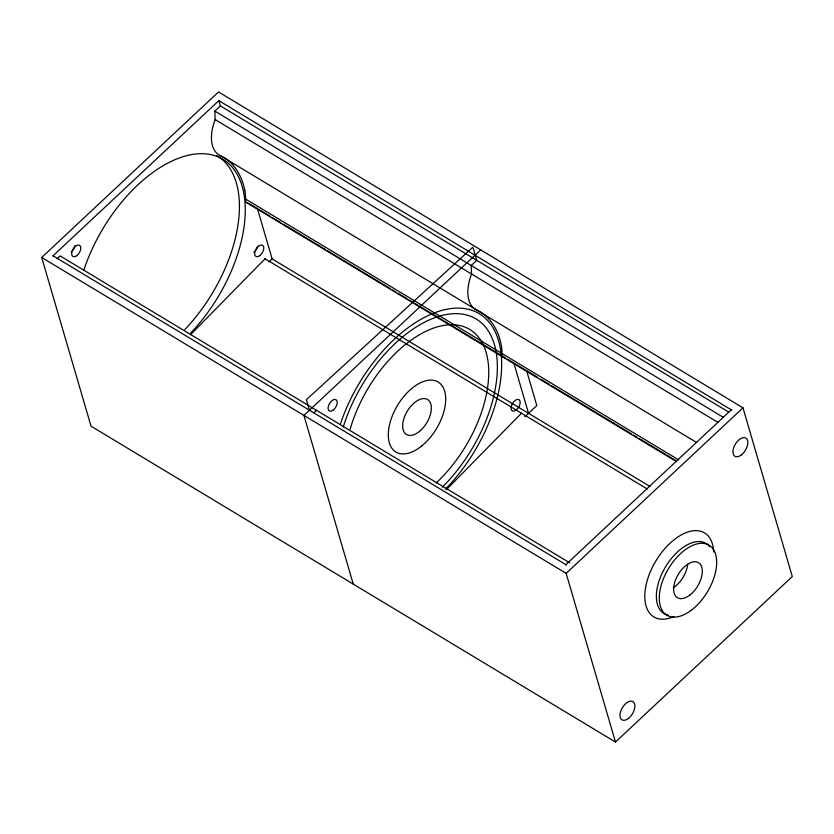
<?xml version="1.0" encoding="UTF-8"?>
<svg xmlns="http://www.w3.org/2000/svg" width="834" height="834" viewBox="0 0 834 834"><rect width="100%" height="100%" fill="white"/><g stroke="black" fill="none" stroke-linecap="round" stroke-linejoin="round"><path stroke-width="1.25" d="M244.789 190.444A47.288 26.24 -58.9 0 1 245.54 199.003L245.769 201.328A7.756 4.306 -58.9 0 0 246.499 202.568L676.53 461.64M190.506 334.747L265.066 258.79L647.455 489.11M446.451 489.631L521.469 413.226M41.7 257.466L218.518 91.959L742.969 407.826L792.3 576.534L615.482 742.041L91.031 426.174L41.7 257.466L566.15 573.344L615.482 742.041M53.24 256.465L53.053 255.809L218.821 100.633L731.804 410.151M57.014 258.811L60.121 255.902L569.601 562.762M696.578 442.468L220.249 155.572A40.887 22.685 -58.9 0 1 215.151 119.554L214.828 111.078L220.353 105.908L218.821 100.633M269.028 261.803L272.134 258.894L257.664 209.407M480.738 249.887L303.93 415.405L353.262 584.113M313.761 412.924L316.524 410.338M524.847 416.771L536.815 405.564L526.692 370.921M566.046 565.316L565.848 564.66L731.616 409.494M566.15 573.344L742.969 407.826M248.876 203.444L247.344 203.142M220.249 155.572C233.979 161.775 242.068 176.11 244.821 190.413M220.353 105.908L728.739 412.1M214.828 111.078L723.214 417.271M215.151 119.554L718.001 422.421M245.509 199.024L678.74 459.951M249.981 204.101L269.872 216.089M272.082 217.413L280.922 222.741M283.143 224.075L325.135 249.366M327.345 250.7L390.343 288.637M392.553 289.971L395.869 291.973M398.079 293.297L406.919 298.624M409.129 299.959L412.444 301.95M414.654 303.284L441.176 319.255M442.281 319.922L473.232 338.562M474.337 339.229L505.279 357.869L502.892 356.994A7.756 4.306 -58.9 0 1 502.172 355.753L501.912 353.449A47.288 26.24 -58.9 0 0 501.192 344.869C498.513 330.545 490.361 316.211 476.652 310.008A40.887 22.685 -58.9 0 1 471.554 273.99L471.231 265.504L476.756 260.333L472.899 247.156L306.37 399.694L309.57 410.641M507.489 359.193L537.325 377.166M540.64 379.168L549.481 384.495M551.691 385.819L631.265 433.753M633.475 435.077L636.79 437.079M639 438.413L665.532 454.384M666.637 455.051L675.477 460.378M272.134 258.894L650.103 486.545M53.053 255.809L565.848 564.66M513.994 363.614L528.61 413.591M265.066 258.79L265.358 259.781M216.725 155.583A120.607 66.928 -58.9 0 1 184.741 329.649M83.713 270.55A120.607 66.928 -58.9 0 1 222.438 159.023A120.607 66.928 -58.9 0 1 190.569 333.162M687.664 564.253A20.443 11.342 -58.9 0 1 673.309 587.657M668.451 615.138A40.887 22.685 -58.9 0 1 665.699 566.609A40.887 22.685 -58.9 0 1 709.838 546.76M673.924 616.576A49.06 27.23 -58.9 0 1 644.943 592.776A49.06 27.23 -58.9 0 1 680.064 535.616A49.06 27.23 -58.9 0 1 713.623 551.983M74.914 245.634A6.536 3.628 -58.9 0 1 71.244 251.941M257.769 246.176A6.536 3.628 -58.9 0 1 253.797 252.222M340.512 423.735A120.607 66.928 -58.9 0 1 479.706 313.97A120.607 66.928 -58.9 0 1 445.492 489.12M343.222 427.071A114.477 63.53 -58.9 0 1 476.193 319.015A114.477 63.53 -58.9 0 1 442.239 487.275M350.155 429.27A102.217 56.722 -58.9 0 1 470.136 329.691A102.217 56.722 -58.9 0 1 436.265 482.896M691.553 610.061A40.887 22.685 -58.9 0 0 710.818 546.458A40.887 22.685 -58.9 0 0 661.529 584.092A40.887 22.685 -58.9 0 0 691.553 610.061M689.76 595.132A20.443 11.342 -58.9 0 0 699.392 563.325A20.443 11.342 -58.9 0 0 674.748 582.153A20.443 11.342 -58.9 0 0 689.76 595.132M628.367 718.47A10.633 5.901 -58.9 0 0 633.381 701.936A10.633 5.901 -58.9 0 0 620.559 711.725A10.633 5.901 -58.9 0 0 628.367 718.47M741.332 454.937A10.633 5.901 -58.9 0 0 746.336 438.392A10.633 5.901 -58.9 0 0 733.524 448.181A10.633 5.901 -58.9 0 0 741.332 454.937M76.822 255.663A6.536 3.628 -58.9 0 0 79.897 245.488A6.536 3.628 -58.9 0 0 72.016 251.503A6.536 3.628 -58.9 0 0 76.822 255.663M259.791 255.611A6.536 3.628 -58.9 0 0 262.877 245.436A6.536 3.628 -58.9 0 0 254.985 251.461A6.536 3.628 -58.9 0 0 259.791 255.611M516.423 409.859A6.536 3.628 -58.9 0 0 519.123 399.747A6.536 3.628 -58.9 0 0 511.305 406.189A6.536 3.628 -58.9 0 0 516.423 409.859M333.454 409.901A6.536 3.628 -58.9 0 0 336.154 399.799A6.536 3.628 -58.9 0 0 328.325 406.231A6.536 3.628 -58.9 0 0 333.454 409.901M422.046 445.7A40.887 22.685 -58.9 0 0 438.924 382.525A40.887 22.685 -58.9 0 0 390.02 422.775A40.887 22.685 -58.9 0 0 422.046 445.7M419.523 431.345A20.443 11.342 -58.9 0 0 427.967 399.767A20.443 11.342 -58.9 0 0 403.51 419.888A20.443 11.342 -58.9 0 0 419.523 431.345"/></g></svg>
